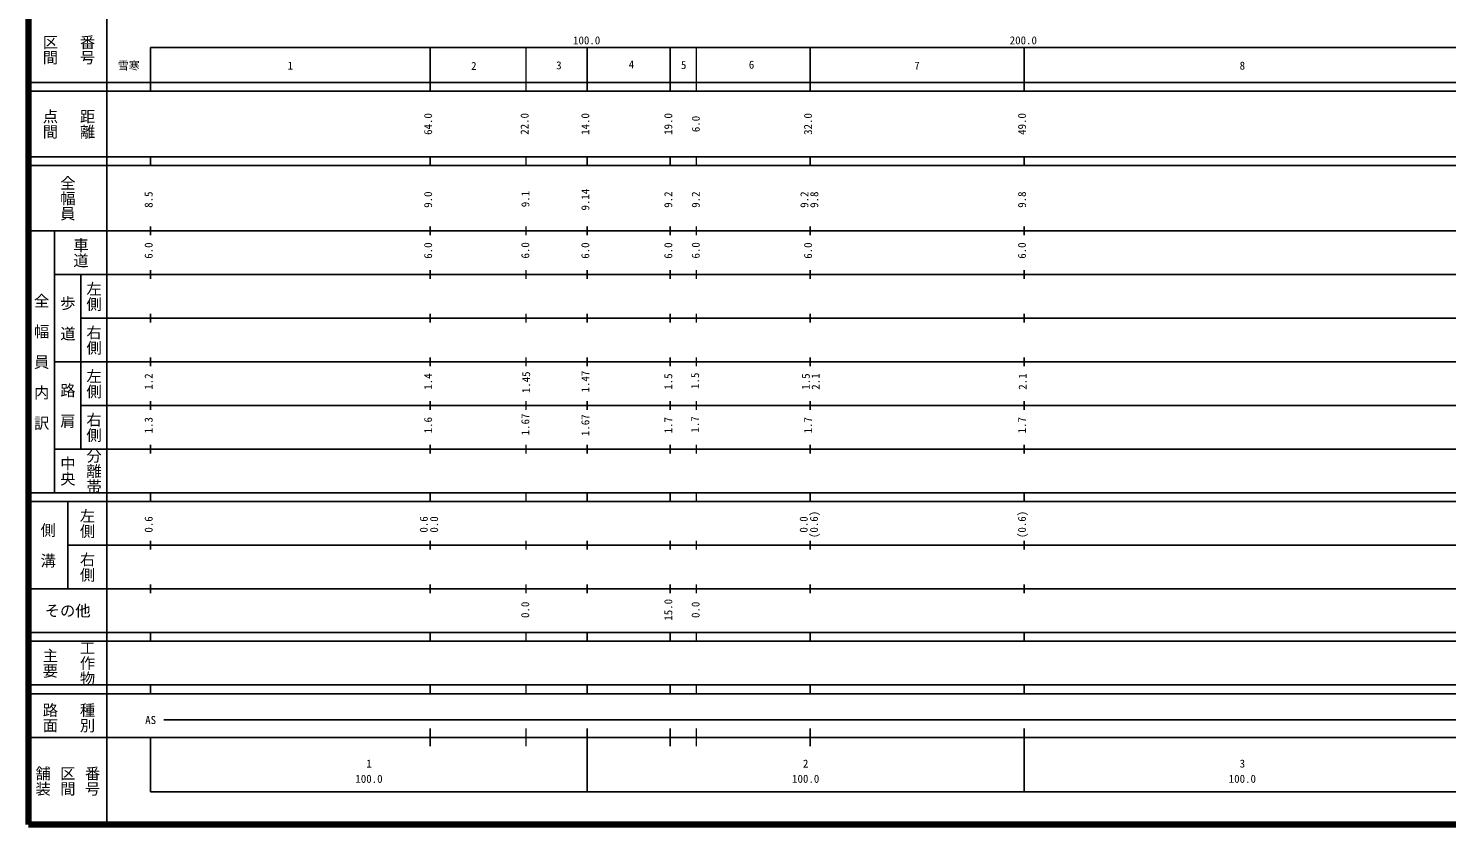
# Model space of a CAD drawing. Units: millimetres on the paper, enlarged 1000 times. Extents: x 40000 to 680000, y 20000 to 380000.
# Drawn here: x 40000 to 364778, y 20000 to 202409 of the extents above; entities that cross this region are included whole.
import ezdxf
from ezdxf.enums import TextEntityAlignment as Align

# ---------------------------------------------------------------- set-up
doc = ezdxf.new("R2010")
doc.units = ezdxf.units.MM
doc.header["$LTSCALE"] = 1000
doc.layers.add('M-TTL', color=2, linetype='Continuous', lineweight=140)
doc.layers.add('M-TTL-BAND', color=7, linetype='Continuous', lineweight=25)
doc.styles.add('@ＭＳ ゴシック', font='')
doc.styles.add('ＭＳ ゴシック', font='')
doc.styles.get('@ＭＳ ゴシック').set_extended_font_data('@MS Gothic')
doc.styles.get('ＭＳ ゴシック').set_extended_font_data('MS Gothic')

msp = doc.modelspace()

# ---------------------------------------------------------------- linework, layer by layer
at = {"layer": 'M-TTL'}
for p, q in [((40000, 380000), (40000, 20000)), ((40000, 20000), (680000, 20000))]:
    msp.add_line(p, q, dxfattribs=at)
at = {"layer": 'M-TTL-BAND'}
for p, q in [((58000, 370000), (58000, 20000)), ((68000, 198000), (579000, 198000)), ((68000, 198000), (68000, 188000)), ((132000, 188000), (132000, 198000)), ((168000, 188000), (168000, 198000)), ((187000, 188000), (187000, 198000)), ((219000, 188000), (219000, 198000)), ((268000, 188000), (268000, 198000)), ((40000, 190000), (579000, 190000)), ((40000, 188000), (579000, 188000)), ((40000, 173000), (579000, 173000)), ((68000, 171000), (68000, 173000)), ((132000, 171000), (132000, 173000)), ((168000, 171000), (168000, 173000)), ((187000, 171000), (187000, 173000)), ((219000, 171000), (219000, 173000)), ((268000, 171000), (268000, 173000)), ((40000, 171000), (579000, 171000)), ((40000, 156000), (579000, 156000)), ((46000, 96000), (46000, 156000)), ((68000, 155000), (68000, 157000)), ((132000, 155000), (132000, 157000)), ((168000, 155000), (168000, 157000)), ((187000, 155000), (187000, 157000)), ((219000, 155000), (219000, 157000)), ((268000, 155000), (268000, 157000)), ((68000, 145000), (68000, 147000)), ((132000, 145000), (132000, 147000)), ((168000, 145000), (168000, 147000)), ((187000, 145000), (187000, 147000)), ((219000, 145000), (219000, 147000)), ((268000, 145000), (268000, 147000)), ((46000, 146000), (579000, 146000)), ((52000, 146000), (52000, 106000)), ((68000, 135000), (68000, 137000)), ((132000, 135000), (132000, 137000)), ((168000, 135000), (168000, 137000)), ((187000, 135000), (187000, 137000)), ((219000, 135000), (219000, 137000)), ((268000, 135000), (268000, 137000)), ((52000, 136000), (579000, 136000)), ((68000, 125000), (68000, 127000)), ((132000, 125000), (132000, 127000)), ((168000, 125000), (168000, 127000)), ((187000, 125000), (187000, 127000)), ((219000, 125000), (219000, 127000)), ((268000, 125000), (268000, 127000)), ((46000, 126000), (579000, 126000)), ((68000, 115000), (68000, 117000)), ((132000, 115000), (132000, 117000)), ((168000, 115000), (168000, 117000)), ((187000, 115000), (187000, 117000)), ((219000, 115000), (219000, 117000)), ((268000, 115000), (268000, 117000)), ((52000, 116000), (579000, 116000)), ((46000, 106000), (579000, 106000)), ((68000, 105000), (68000, 107000)), ((132000, 105000), (132000, 107000)), ((168000, 105000), (168000, 107000)), ((187000, 105000), (187000, 107000)), ((219000, 105000), (219000, 107000)), ((268000, 105000), (268000, 107000)), ((40000, 96000), (579000, 96000)), ((68000, 94000), (68000, 96000)), ((132000, 94000), (132000, 96000)), ((168000, 94000), (168000, 96000)), ((187000, 94000), (187000, 96000)), ((219000, 94000), (219000, 96000)), ((268000, 94000), (268000, 96000)), ((40000, 94000), (579000, 94000)), ((49000, 94000), (49000, 74000)), ((68000, 83000), (68000, 85000)), ((132000, 83000), (132000, 85000)), ((168000, 83000), (168000, 85000)), ((187000, 83000), (187000, 85000)), ((219000, 83000), (219000, 85000)), ((268000, 83000), (268000, 85000)), ((49000, 84000), (579000, 84000)), ((68000, 73000), (68000, 75000)), ((132000, 73000), (132000, 75000)), ((168000, 73000), (168000, 75000)), ((187000, 73000), (187000, 75000)), ((219000, 73000), (219000, 75000)), ((268000, 73000), (268000, 75000)), ((40000, 74000), (579000, 74000)), ((40000, 64000), (579000, 64000)), ((40000, 62000), (579000, 62000)), ((68000, 62000), (68000, 64000)), ((132000, 62000), (132000, 64000)), ((168000, 62000), (168000, 64000)), ((187000, 62000), (187000, 64000)), ((219000, 62000), (219000, 64000)), ((268000, 62000), (268000, 64000)), ((40000, 52000), (579000, 52000)), ((68000, 50000), (68000, 52000)), ((132000, 50000), (132000, 52000)), ((168000, 50000), (168000, 52000)), ((187000, 50000), (187000, 52000)), ((219000, 50000), (219000, 52000)), ((268000, 50000), (268000, 52000)), ((40000, 50000), (579000, 50000)), ((71000, 44000), (565000, 44000)), ((40000, 40000), (579000, 40000)), ((68000, 40000), (68000, 27500)), ((132000, 38000), (132000, 42000)), ((168000, 27500), (168000, 42000)), ((187000, 38000), (187000, 42000)), ((219000, 38000), (219000, 42000)), ((268000, 27500), (268000, 42000)), ((68000, 27500), (579000, 27500))]:
    msp.add_line(p, q, dxfattribs=at)
at = {"layer": 'M-TTL-BAND', "lineweight": 13}
for p, q in [((154000, 188000), (154000, 198000)), ((193000, 188000), (193000, 198000)), ((154000, 171000), (154000, 173000)), ((193000, 171000), (193000, 173000)), ((154000, 155000), (154000, 157000)), ((193000, 155000), (193000, 157000)), ((154000, 145000), (154000, 147000)), ((193000, 145000), (193000, 147000)), ((154000, 135000), (154000, 137000)), ((193000, 135000), (193000, 137000)), ((154000, 125000), (154000, 127000)), ((193000, 125000), (193000, 127000)), ((154000, 115000), (154000, 117000)), ((193000, 115000), (193000, 117000)), ((154000, 105000), (154000, 107000)), ((193000, 105000), (193000, 107000)), ((154000, 94000), (154000, 96000)), ((193000, 94000), (193000, 96000)), ((154000, 83000), (154000, 85000)), ((193000, 83000), (193000, 85000)), ((154000, 73000), (154000, 75000)), ((193000, 73000), (193000, 75000)), ((154000, 62000), (154000, 64000)), ((193000, 62000), (193000, 64000)), ((154000, 50000), (154000, 52000)), ((193000, 50000), (193000, 52000)), ((154000, 38000), (154000, 42000)), ((193000, 38000), (193000, 42000))]:
    msp.add_line(p, q, dxfattribs=at)

# ---------------------------------------------------------------- texts
at = {"layer": 'M-TTL-BAND', "style": '@ＭＳ ゴシック'}
for s, p in [('区間', (45000, 197500)), ('番号', (53500, 197500)), ('点間', (45000, 180500)), ('距離', (53500, 180500)), ('全幅員', (49000, 163500)), ('車道', (52000, 151000)), ('左側', (55000, 141000)), ('全\u3000幅\u3000員\u3000内\u3000訳', (43000, 126000)), ('歩\u3000道', (49000, 136000)), ('右側', (55000, 131000)), ('左側', (55000, 121000)), ('路\u3000肩', (49000, 116000)), ('右側', (55000, 111000)), ('中央', (49000, 101000)), ('分離帯', (55000, 101000)), ('左側', (53500, 89000)), ('側\u3000溝', (44500, 84000)), ('右側', (53500, 79000)), ('工作物', (53500, 57000)), ('主要', (45000, 57000)), ('路面', (45000, 44500)), ('種別', (53500, 44500)), ('舗装', (43333, 30000)), ('区間', (49000, 30000)), ('番号', (54667, 30000))]:
    msp.add_text(s, height=2566, rotation=270, dxfattribs=at).set_placement(p, align=Align.MIDDLE_CENTER)
at = {"layer": 'M-TTL-BAND', "style": 'ＭＳ ゴシック'}
for s, p in [('100.0', (167844, 198195)), ('200.0', (267844, 198195)), ('雪寒', (62990, 192405)), ('4', (178108, 192678)), ('5', (190052, 192547)), ('6', (205609, 192630)), ('1', (100000, 192405)), ('2', (142002, 192334)), ('3', (161485, 192472)), ('7', (243500, 192405)), ('8', (318000, 192405)), ('AS', (68000, 42500)), ('1', (118000, 32523)), ('2', (218000, 32523)), ('3', (318000, 32523)), ('100.0', (118000, 29033)), ('100.0', (218000, 29033)), ('100.0', (318000, 29033))]:
    msp.add_text(s, height=1833, dxfattribs=at).set_placement(p, align=Align.BOTTOM_CENTER)
for s, p in [('64.0', (133000, 180500)), ('22.0', (155097, 180523)), ('14.0', (169000, 180500)), ('19.0', (188000, 180500)), ('6.0', (194297, 180500)), ('32.0', (220000, 180500)), ('49.0', (269000, 180500)), ('8.5', (69000, 163174)), ('9.0', (133000, 163174)), ('9.1', (155274, 163309)), ('9.14', (169000, 163174)), ('9.2', (188000, 163174)), ('9.2', (194285, 163180)), ('9.2', (219162, 163174)), ('9.8', (221425, 163161)), ('9.8', (269000, 163174)), ('6.0', (69000, 151500)), ('6.0', (133000, 151500)), ('6.0', (155247, 151551)), ('6.0', (169000, 151500)), ('6.0', (188000, 151500)), ('6.0', (194285, 151551)), ('6.0', (220000, 151500)), ('6.0', (269000, 151500)), ('1.45', (155449, 121326)), ('1.47', (169000, 121500)), ('1.2', (69000, 121500)), ('1.4', (133000, 121500)), ('1.5', (188000, 121500)), ('1.5', (194134, 121673)), ('1.5', (219490, 121500)), ('2.1', (221737, 121500)), ('2.1', (269154, 121500)), ('1.67', (155263, 111673)), ('1.67', (169000, 111500)), ('1.3', (69000, 111500)), ('1.6', (133000, 111500)), ('1.7', (188000, 111500)), ('1.7', (194134, 111673)), ('1.7', (220000, 111500)), ('1.7', (269000, 111500)), ('(0.6)', (221370, 88764)), ('(0.6)', (269000, 88764)), ('0.6', (69000, 88764)), ('0.6', (132000, 88764)), ('0.0', (134370, 88764)), ('0.0', (219000, 88764)), ('15.0', (188000, 69214)), ('0.0', (155234, 69214)), ('0.0', (194250, 69214))]:
    msp.add_text(s, height=1833, rotation=90, dxfattribs=at).set_placement(p, align=Align.BOTTOM_CENTER)
msp.add_text('その他', height=2566, dxfattribs=at).set_placement((49000, 69000), align=Align.MIDDLE_CENTER)

doc.saveas('drawing.dxf')
